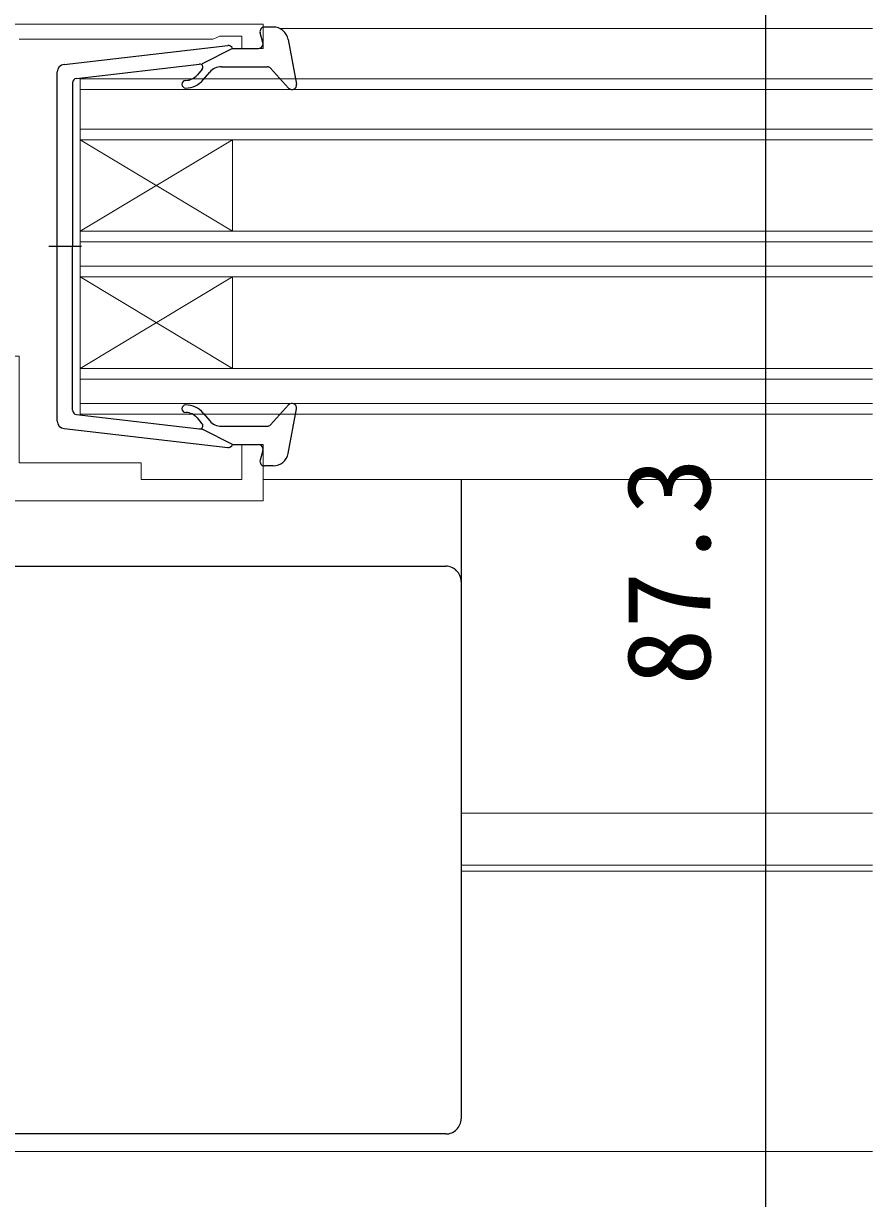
# Model space of a CAD drawing. Units: millimetres, scale not verified. Extents: x -437 to 438, y -331 to 329.
# Drawn here: x 30.7 to 86.4, y -179.3 to -102.2 of the extents above; entities that cross this region are included whole.
import ezdxf
from ezdxf.enums import TextEntityAlignment as Align

# ---------------------------------------------------------------- set-up
doc = ezdxf.new("R2010")
doc.units = ezdxf.units.MM
doc.header["$LTSCALE"] = 2
doc.layers.add('0-2_YKK_11', color=7, linetype='Continuous', lineweight=18)
doc.layers.add('0-4_YKK_12', color=2, linetype='Continuous', lineweight=18)
doc.layers.add('0-5_YKK_13', color=4, linetype='Continuous')
doc.layers.add('0-7_YKK_D', color=6, linetype='Continuous')
doc.styles.add('ＭＳ ゴシック', font='')
doc.styles.get('ＭＳ ゴシック').set_extended_font_data('MS Gothic')

msp = doc.modelspace()

# ---------------------------------------------------------------- linework, layer by layer
at = {"layer": '0-2_YKK_11'}
for points in [[(-1.6, -102.2), (46.4, -102.2), (46.4, -103.8), (45, -103.8), (45, -103), (43.547, -103), (43.324, -103.1), (43.1, -103.2), (30.4, -103.2)], [(-1.6, -130.9), (-1.6, -121.2), (2.4, -121.2), (2.4, -122.7), (-0.1, -122.7), (-0.1, -124.4), (17.9, -124.4), (17.9, -122.8), (19.4, -122.8), (19.4, -127.5), (28.9, -127.5), (28.9, -125.5), (27.2, -125.5), (26.7, -126), (26, -126), (26, -124), (30.4, -124), (30.4, -131), (38.4, -131), (38.4, -132.1), (45, -132.1), (45, -129.8), (46.4, -129.8), (46.4, -133.5)], [(46.4, -133.5), (17.4, -133.5), (17.4, -131.5), (17.9, -130.786), (17.9, -125.9), (3.9, -125.9), (3.9, -130.186), (4.4, -130.9), (4.4, -132.9), (0.4, -132.9)]]:
    msp.add_lwpolyline(points, dxfattribs=at)
at = {"layer": '0-4_YKK_12'}
for p, q in [((47.505, -102.5), (86.4, -102.5)), ((34.4, -108.8), (34.4, -105.8)), ((34.4, -105.8), (86.4, -105.8)), ((86.4, -106.5), (34.4, -106.5)), ((34.4, -124.8), (34.4, -108.8)), ((34.4, -109.1), (86.4, -109.1)), ((86.4, -109.8), (34.4, -109.8)), ((34.4, -115.8), (44.4, -109.8)), ((34.4, -109.8), (44.4, -115.8)), ((44.4, -115.8), (44.4, -109.8)), ((34.4, -115.8), (86.4, -115.8)), ((86.4, -116.5), (34.4, -116.5)), ((34.4, -118.1), (86.4, -118.1)), ((86.4, -118.8), (34.4, -118.8)), ((34.4, -124.8), (44.4, -118.8)), ((34.4, -118.8), (44.4, -124.8)), ((44.4, -124.8), (44.4, -118.8)), ((86.4, -125.5), (34.4, -125.5)), ((34.4, -127.1), (86.4, -127.1)), ((46.4, -132.1), (86.4, -132.1)), ((59.4, -154), (86.4, -154)), ((59.4, -157.4), (86.4, -157.4)), ((59.4, -157.798), (86.4, -157.798)), ((-1.902, -176.198), (86.4, -176.198))]:
    msp.add_line(p, q, dxfattribs=at)
msp.add_lwpolyline([(86.4, -127.8), (34.4, -127.8), (34.4, -124.8), (86.4, -124.8)], dxfattribs=at)
at = {"layer": '0-5_YKK_13'}
for p, q in [((47.069, -102.4), (46.5, -102.4)), ((46.389, -103.419), (46.211, -102.781)), ((48.052, -103.218), (48.595, -106.145)), ((33.343, -104.849), (44.083, -103.602)), ((44.4, -103.8), (42.4, -104.813)), ((44.4, -103.8), (46.1, -103.8)), ((34.166, -105.769), (42.4, -104.813)), ((32.9, -128.255), (32.9, -105.345)), ((42.414, -105.159), (42.092, -105.543)), ((42.475, -105.864), (42.9, -105.357)), ((43.667, -105), (46.668, -105)), ((46.889, -105.098), (48.079, -106.402)), ((33.9, -106.067), (33.9, -116.8)), ((34.48, -116.8), (32.348, -116.8)), ((33.9, -127.533), (33.9, -116.8)), ((46.889, -128.502), (48.079, -127.198)), ((34.166, -127.831), (42.4, -128.787)), ((42.475, -127.736), (42.9, -128.243)), ((48.052, -130.382), (48.595, -127.455)), ((33.343, -128.751), (44.083, -129.998)), ((42.414, -128.441), (42.092, -128.057)), ((43.667, -128.6), (46.668, -128.6)), ((44.4, -129.8), (42.4, -128.787)), ((44.4, -129.8), (46.1, -129.8)), ((46.389, -130.181), (46.211, -130.819)), ((47.069, -131.2), (46.5, -131.2)), ((14.929, -137.785), (58.4, -137.785)), ((59.4, -138.269), (59.4, -138.783)), ((59.4, -138.783), (59.4, -139.781)), ((59.4, -173.628), (59.4, -174.044))]:
    msp.add_line(p, q, dxfattribs=at)
for points in [[(59.4, -132.1), (59.4, -132.646), (59.4, -138.269)], [(59.4, -139.781), (59.4, -163.767), (59.4, -167.032), (59.4, -173.628)], [(58.4, -175.046), (-5.1, -175.046), (-5.1, -174.626)]]:
    msp.add_lwpolyline(points, dxfattribs=at)
for centre, radius, start, end in [((46.5, -102.7), 0.3, 90, 195.56536), ((47.069, -103.4), 1, 10.51214, 90), ((44.117, -103.9), 0.3, 19.47122, 96.62089), ((46.1, -103.5), 0.3, 270, 15.56536), ((33.4, -105.345), 0.5, 96.62089, 180), ((42.26, -105.031), 0.2, 319.99999, 96.62089), ((41.326, -104.9), 1, 270, 319.99999), ((43.667, -106), 1, 90, 139.99999), ((46.668, -105.3), 0.3, 42.35531, 90), ((34.2, -106.067), 0.3, 96.62089, 180), ((41.326, -106.15), 0.25, 90, 270), ((41.326, -104.9), 1.5, 270, 319.99999), ((48.3, -106.2), 0.3, 222.35531, 10.51214), ((41.326, -127.45), 0.25, 90, 270), ((41.326, -128.7), 1.5, 40.00001, 90), ((48.3, -127.4), 0.3, 349.48786, 137.64469), ((34.2, -127.533), 0.3, 180, 263.37911), ((41.326, -128.7), 1, 40.00001, 90), ((33.4, -128.255), 0.5, 180, 263.37911), ((42.26, -128.569), 0.2, 263.37911, 40.00001), ((43.667, -127.6), 1, 220.00001, 270), ((46.668, -128.3), 0.3, 270, 317.64469), ((44.117, -129.7), 0.3, 263.37911, 340.52878), ((46.1, -130.1), 0.3, 344.43464, 90), ((46.5, -130.9), 0.3, 164.43464, 270), ((47.069, -130.2), 1, 270, 349.48786), ((58.401, -138.784), 0.999, 0.05348, 90.05355)]:
    msp.add_arc(centre, radius, start, end, dxfattribs=at)
msp.add_ellipse((58.4, -174.044), major_axis=(0, -1.002), ratio=0.998135, start_param=6.283185, end_param=7.853982, dxfattribs=at)
at = {"layer": '0-7_YKK_D'}
msp.add_line((79.4, -180), (79.4, -92.7), dxfattribs=at)

# ---------------------------------------------------------------- texts
at = {"layer": '0-7_YKK_D', "style": 'ＭＳ ゴシック'}
msp.add_text('87.3', height=5.499, rotation=90, dxfattribs=at).set_placement((77.4, -145.618), align=Align.BOTTOM_LEFT)

doc.saveas('drawing.dxf')
